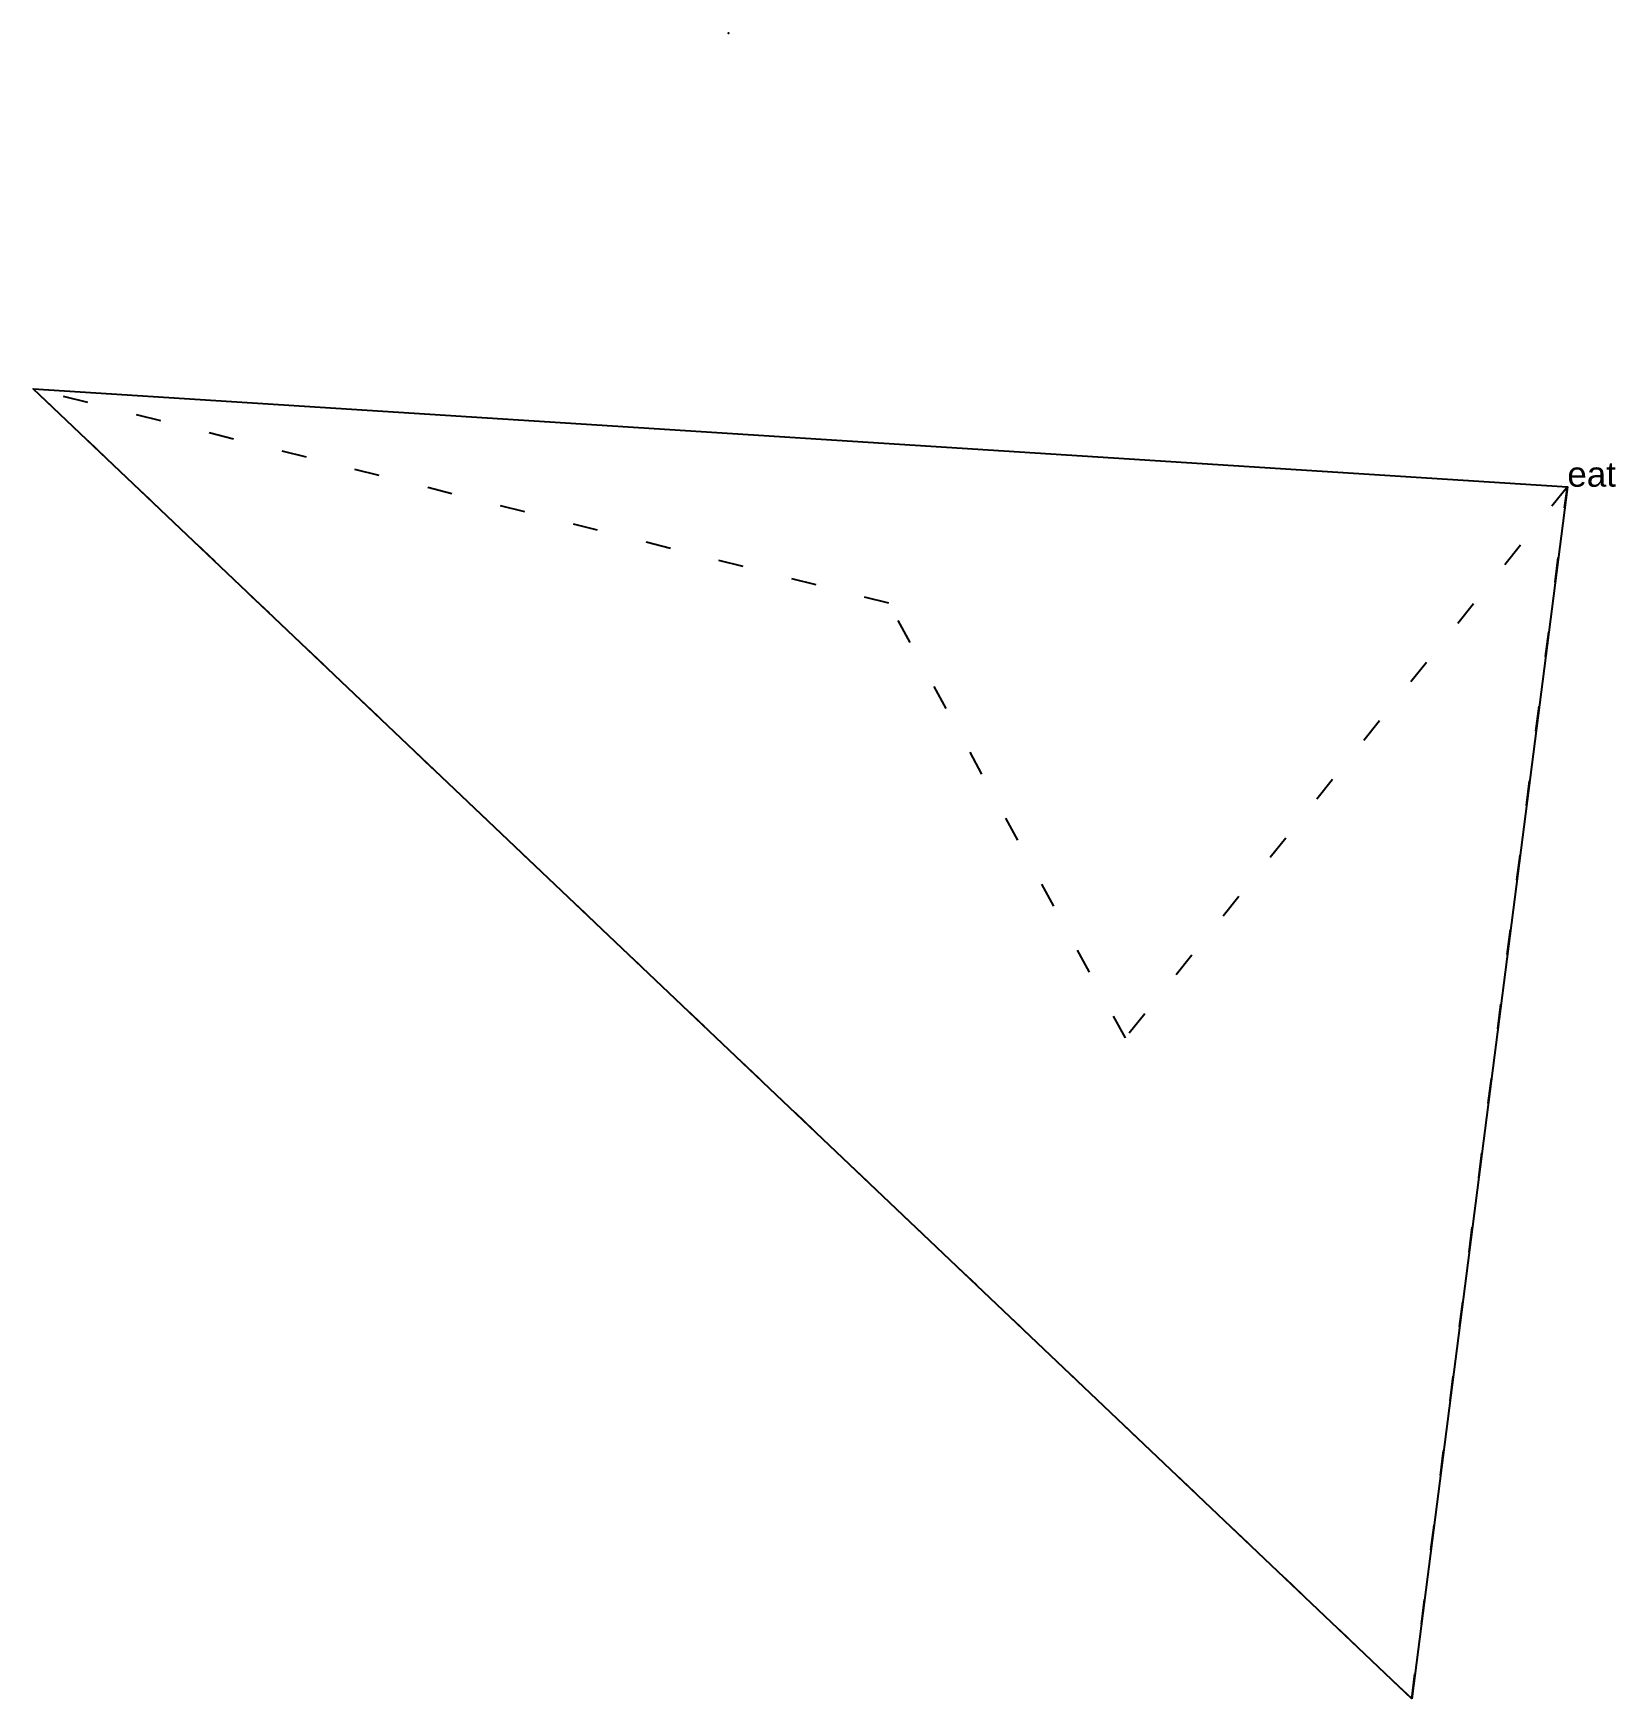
# Model space of a CAD drawing. Extents: x -2.78 to 3.55, y -6.66 to 0.
import ezdxf

# ---------------------------------------------------------------- set-up
doc = ezdxf.new("R2010")
doc.units = 0
doc.linetypes.add('DOT', pattern=[0.2, 0, -0.2])
doc.styles.get("Standard").update_dxf_attribs({"font": 'arial.ttf'})

msp = doc.modelspace()

# ---------------------------------------------------------------- linework, layer by layer
at = {"layer": 'CENTER', "color": 4}
msp.add_point((0, 0), dxfattribs=at)
at = {"layer": 'INTERNAL', "linetype": 'DOT'}
msp.add_polyline3d([(1.5867, -4.0165, 0), (0.6414, -2.2779, 0), (-2.7779, -1.4215, 0), (2.7312, -6.6579, 0), (3.3529, -1.8126, 0), (1.5867, -4.0165, 0)], close=True, dxfattribs=at)
at = {"layer": 'OUTLINE', "linetype": 'CONTINUOUS'}
msp.add_polyline3d([(2.7312, -6.6579, 0), (-2.7779, -1.4215, 0), (3.3529, -1.8126, 0), (2.7312, -6.6579, 0)], close=True, dxfattribs=at)

# ---------------------------------------------------------------- texts
at = {"layer": 'TEXT'}
msp.add_text('eat', height=0.1, dxfattribs=at).set_placement((3.3529, -1.8126))

doc.saveas('drawing.dxf')
